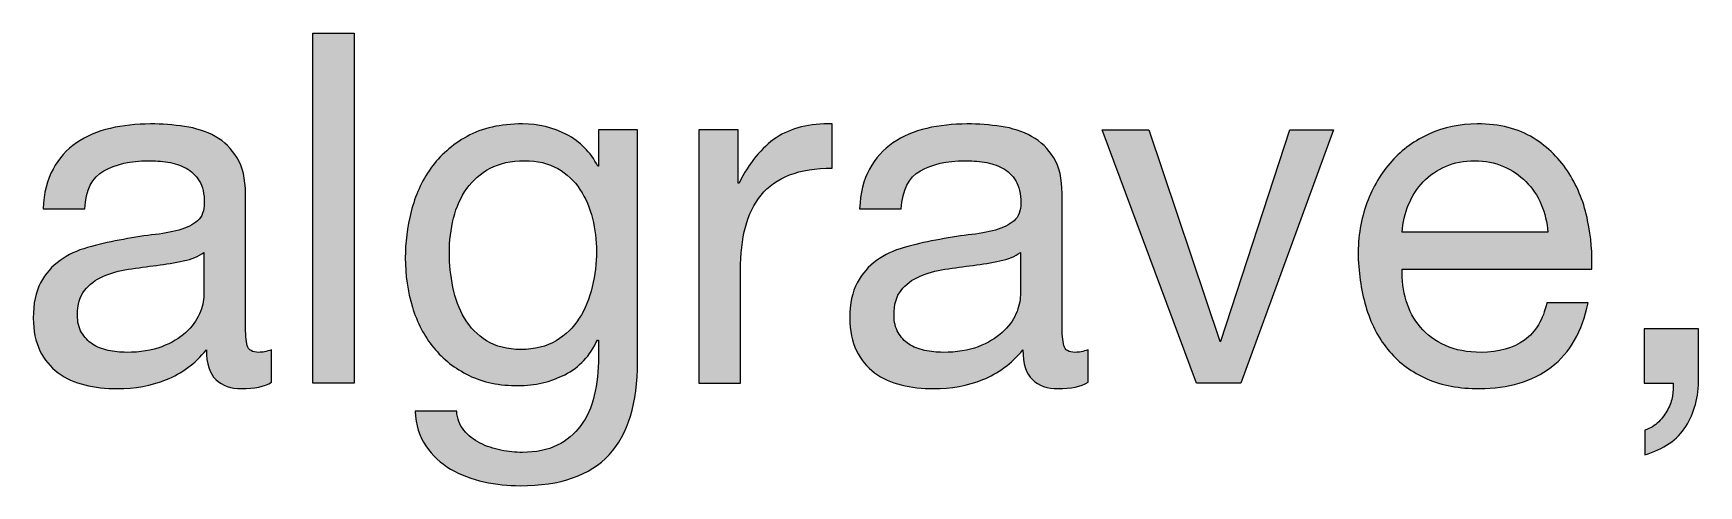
# Paper-space layout 'A1mask (portrait)' of a CAD drawing. Extents: x 0 to 565, y 0 to 805.
# Drawn here: x 446.95 to 460.95, y 63.68 to 67.48 of the extents above; entities that cross this region are included whole.
import ezdxf
from ezdxf.enums import TextEntityAlignment as Align

# ---------------------------------------------------------------- set-up
doc = ezdxf.new("R2010")
doc.units = 0
doc.layers.get('0').update_dxf_attribs({"linetype": 'CONTINUOUS'})
doc.layers.get('Defpoints').update_dxf_attribs({"linetype": 'CONTINUOUS'})
doc.layers.add('JPP_Mask', color=7, linetype='CONTINUOUS')
doc.styles.add('JPP', font='arial.ttf')

# ---------------------------------------------------------------- blocks, each defined once
blk = doc.blocks.new('A1mask (portrait)')
at = {"true_color": 0x004a91}
for points in [[(449.649, 67.483), (449.299, 67.483), (449.299, 64.541), (449.649, 64.541)], [(457.881, 66.671), (457.514, 66.671), (456.929, 64.883), (456.328, 66.671), (455.937, 66.671), (456.728, 64.541), (457.102, 64.541)]]:
    blk.add_hatch(color=154, dxfattribs=at).paths.add_polyline_path(points)
h = blk.add_hatch(color=154, dxfattribs=at)
edge = h.paths.add_edge_path()
edge.add_spline(control_points=[(448.734, 65.04), (448.734, 65.04), (448.734, 66.136), (448.734, 66.136), (448.734, 66.259), (448.711, 66.36), (448.664, 66.436)], knot_values=[30, 30, 30, 30, 31, 31, 31, 32, 32, 32, 32], degree=3, periodic=0)
edge.add_spline(control_points=[(448.664, 66.436), (448.617, 66.513), (448.556, 66.573), (448.479, 66.616)], knot_values=[29, 29, 29, 29, 30, 30, 30, 30], degree=3, periodic=0)
edge.add_spline(control_points=[(448.479, 66.616), (448.402, 66.658), (448.316, 66.686), (448.222, 66.7)], knot_values=[28, 28, 28, 28, 29, 29, 29, 29], degree=3, periodic=0)
edge.add_spline(control_points=[(448.222, 66.7), (448.127, 66.714), (448.031, 66.721), (447.935, 66.721)], knot_values=[27, 27, 27, 27, 28, 28, 28, 28], degree=3, periodic=0)
edge.add_spline(control_points=[(447.935, 66.721), (447.817, 66.721), (447.704, 66.708), (447.597, 66.684)], knot_values=[26, 26, 26, 26, 27, 27, 27, 27], degree=3, periodic=0)
edge.add_spline(control_points=[(447.597, 66.684), (447.49, 66.659), (447.395, 66.618), (447.313, 66.562)], knot_values=[25, 25, 25, 25, 26, 26, 26, 26], degree=3, periodic=0)
edge.add_spline(control_points=[(447.313, 66.562), (447.231, 66.506), (447.165, 66.432), (447.116, 66.342)], knot_values=[24, 24, 24, 24, 25, 25, 25, 25], degree=3, periodic=0)
edge.add_spline(control_points=[(447.116, 66.342), (447.066, 66.251), (447.038, 66.14), (447.033, 66.008)], knot_values=[23, 23, 23, 23, 24, 24, 24, 24], degree=3, periodic=0)
edge.add_spline(control_points=[(447.033, 66.008), (447.033, 66.008), (447.383, 66.008), (447.383, 66.008), (447.391, 66.165), (447.445, 66.271), (447.544, 66.327), (447.643, 66.383), (447.766, 66.412), (447.915, 66.412)], knot_values=[20, 20, 20, 20, 21, 21, 21, 22, 22, 22, 23, 23, 23, 23], degree=3, periodic=0)
edge.add_spline(control_points=[(447.915, 66.412), (447.969, 66.412), (448.025, 66.408), (448.082, 66.399)], knot_values=[19, 19, 19, 19, 20, 20, 20, 20], degree=3, periodic=0)
edge.add_spline(control_points=[(448.082, 66.399), (448.137, 66.391), (448.189, 66.375), (448.234, 66.35)], knot_values=[18, 18, 18, 18, 19, 19, 19, 19], degree=3, periodic=0)
edge.add_spline(control_points=[(448.234, 66.35), (448.279, 66.325), (448.316, 66.29), (448.345, 66.243)], knot_values=[17, 17, 17, 17, 18, 18, 18, 18], degree=3, periodic=0)
edge.add_spline(control_points=[(448.345, 66.243), (448.374, 66.196), (448.388, 66.134), (448.388, 66.057)], knot_values=[16, 16, 16, 16, 17, 17, 17, 17], degree=3, periodic=0)
edge.add_spline(control_points=[(448.388, 66.057), (448.388, 65.992), (448.369, 65.941), (448.331, 65.907), (448.292, 65.873), (448.24, 65.846), (448.174, 65.829)], knot_values=[14, 14, 14, 14, 15, 15, 15, 16, 16, 16, 16], degree=3, periodic=0)
edge.add_spline(control_points=[(448.174, 65.829), (448.108, 65.811), (448.032, 65.797), (447.945, 65.788)], knot_values=[13, 13, 13, 13, 14, 14, 14, 14], degree=3, periodic=0)
edge.add_spline(control_points=[(447.945, 65.788), (447.859, 65.778), (447.768, 65.763), (447.672, 65.744)], knot_values=[12, 12, 12, 12, 13, 13, 13, 13], degree=3, periodic=0)
edge.add_spline(control_points=[(447.672, 65.744), (447.581, 65.728), (447.492, 65.707), (447.406, 65.682), (447.319, 65.658), (447.242, 65.621), (447.175, 65.573)], knot_values=[10, 10, 10, 10, 11, 11, 11, 12, 12, 12, 12], degree=3, periodic=0)
edge.add_spline(control_points=[(447.175, 65.573), (447.107, 65.525), (447.054, 65.463), (447.012, 65.386)], knot_values=[9, 9, 9, 9, 10, 10, 10, 10], degree=3, periodic=0)
edge.add_spline(control_points=[(447.012, 65.386), (446.971, 65.309), (446.95, 65.21), (446.95, 65.089)], knot_values=[8, 8, 8, 8, 9, 9, 9, 9], degree=3, periodic=0)
edge.add_spline(control_points=[(446.95, 65.089), (446.95, 64.982), (446.969, 64.891), (447.006, 64.815)], knot_values=[7, 7, 7, 7, 8, 8, 8, 8], degree=3, periodic=0)
edge.add_spline(control_points=[(447.006, 64.815), (447.043, 64.739), (447.094, 64.678), (447.159, 64.63)], knot_values=[6, 6, 6, 6, 7, 7, 7, 7], degree=3, periodic=0)
edge.add_spline(control_points=[(447.159, 64.63), (447.223, 64.582), (447.298, 64.547), (447.383, 64.527), (447.468, 64.506), (447.559, 64.496), (447.655, 64.496)], knot_values=[4, 4, 4, 4, 5, 5, 5, 6, 6, 6, 6], degree=3, periodic=0)
edge.add_spline(control_points=[(447.655, 64.496), (447.803, 64.496), (447.942, 64.521), (448.069, 64.572)], knot_values=[3, 3, 3, 3, 4, 4, 4, 4], degree=3, periodic=0)
edge.add_spline(control_points=[(448.069, 64.572), (448.197, 64.623), (448.309, 64.706), (448.405, 64.821)], knot_values=[2, 2, 2, 2, 3, 3, 3, 3], degree=3, periodic=0)
edge.add_spline(control_points=[(448.405, 64.821), (448.405, 64.706), (448.431, 64.623), (448.485, 64.572)], knot_values=[1, 1, 1, 1, 2, 2, 2, 2], degree=3, periodic=0)
edge.add_spline(control_points=[(448.485, 64.572), (448.539, 64.521), (448.611, 64.496), (448.702, 64.496)], knot_values=[0, 0, 0, 0, 1, 1, 1, 1], degree=3, periodic=0)
edge.add_spline(control_points=[(448.702, 64.496), (448.809, 64.496), (448.893, 64.514), (448.953, 64.549)], knot_values=[36, 36, 36, 36, 37, 37, 37, 37], degree=3, periodic=0)
edge.add_spline(control_points=[(448.953, 64.549), (448.953, 64.549), (448.953, 64.821), (448.953, 64.821), (448.911, 64.808), (448.876, 64.801), (448.846, 64.801)], knot_values=[34, 34, 34, 34, 35, 35, 35, 36, 36, 36, 36], degree=3, periodic=0)
edge.add_spline(control_points=[(448.846, 64.801), (448.791, 64.801), (448.759, 64.82), (448.749, 64.858)], knot_values=[33, 33, 33, 33, 34, 34, 34, 34], degree=3, periodic=0)
edge.add_spline(control_points=[(448.749, 64.858), (448.739, 64.897), (448.734, 64.957), (448.734, 65.04)], knot_values=[32, 32, 32, 32, 33, 33, 33, 33], degree=3, periodic=0)
edge = h.paths.add_edge_path(flags=16)
edge.add_spline(control_points=[(448.384, 65.641), (448.384, 65.641), (448.384, 65.283), (448.384, 65.283), (448.384, 65.233), (448.372, 65.18), (448.347, 65.124), (448.323, 65.068), (448.284, 65.016), (448.232, 64.968), (448.18, 64.92), (448.112, 64.88), (448.03, 64.848)], knot_values=[10, 10, 10, 10, 11, 11, 11, 12, 12, 12, 13, 13, 13, 14, 14, 14, 14], degree=3, periodic=0)
edge.add_spline(control_points=[(448.03, 64.848), (447.948, 64.816), (447.849, 64.801), (447.733, 64.801)], knot_values=[9, 9, 9, 9, 10, 10, 10, 10], degree=3, periodic=0)
edge.add_spline(control_points=[(447.733, 64.801), (447.681, 64.801), (447.63, 64.806), (447.579, 64.817)], knot_values=[8, 8, 8, 8, 9, 9, 9, 9], degree=3, periodic=0)
edge.add_spline(control_points=[(447.579, 64.817), (447.528, 64.828), (447.484, 64.846), (447.447, 64.871)], knot_values=[7, 7, 7, 7, 8, 8, 8, 8], degree=3, periodic=0)
edge.add_spline(control_points=[(447.447, 64.871), (447.41, 64.895), (447.38, 64.928), (447.356, 64.968)], knot_values=[6, 6, 6, 6, 7, 7, 7, 7], degree=3, periodic=0)
edge.add_spline(control_points=[(447.356, 64.968), (447.333, 65.007), (447.321, 65.056), (447.321, 65.114)], knot_values=[5, 5, 5, 5, 6, 6, 6, 6], degree=3, periodic=0)
edge.add_spline(control_points=[(447.321, 65.114), (447.321, 65.202), (447.341, 65.271), (447.381, 65.322)], knot_values=[4, 4, 4, 4, 5, 5, 5, 5], degree=3, periodic=0)
edge.add_spline(control_points=[(447.381, 65.322), (447.421, 65.373), (447.472, 65.412), (447.535, 65.439)], knot_values=[3, 3, 3, 3, 4, 4, 4, 4], degree=3, periodic=0)
edge.add_spline(control_points=[(447.535, 65.439), (447.599, 65.467), (447.67, 65.487), (447.75, 65.499)], knot_values=[2, 2, 2, 2, 3, 3, 3, 3], degree=3, periodic=0)
edge.add_spline(control_points=[(447.75, 65.499), (447.829, 65.512), (447.908, 65.522), (447.986, 65.532)], knot_values=[1, 1, 1, 1, 2, 2, 2, 2], degree=3, periodic=0)
edge.add_spline(control_points=[(447.986, 65.532), (448.065, 65.542), (448.14, 65.554), (448.211, 65.569)], knot_values=[0, 0, 0, 0, 1, 1, 1, 1], degree=3, periodic=0)
edge.add_spline(control_points=[(448.211, 65.569), (448.283, 65.584), (448.34, 65.608), (448.384, 65.641)], knot_values=[14, 14, 14, 14, 15, 15, 15, 15], degree=3, periodic=0)
h = blk.add_hatch(color=154, dxfattribs=at)
edge = h.paths.add_edge_path(flags=16)
edge.add_spline(control_points=[(451.345, 64.898), (451.425, 64.946), (451.491, 65.009), (451.54, 65.087), (451.59, 65.165), (451.626, 65.254), (451.649, 65.353), (451.673, 65.452), (451.684, 65.551), (451.684, 65.65), (451.684, 65.743), (451.673, 65.835), (451.651, 65.925), (451.629, 66.016), (451.594, 66.098), (451.546, 66.171), (451.498, 66.243), (451.436, 66.302), (451.359, 66.346), (451.282, 66.39), (451.188, 66.412), (451.078, 66.412), (450.966, 66.412), (450.87, 66.39), (450.79, 66.348), (450.711, 66.305), (450.645, 66.248), (450.595, 66.177), (450.544, 66.105), (450.507, 66.023), (450.483, 65.93), (450.46, 65.836), (450.448, 65.739), (450.448, 65.637), (450.448, 65.541), (450.458, 65.445), (450.477, 65.349), (450.496, 65.253), (450.529, 65.165), (450.576, 65.087), (450.623, 65.009), (450.685, 64.946), (450.761, 64.898), (450.838, 64.85), (450.935, 64.825), (451.05, 64.825), (451.165, 64.825), (451.264, 64.85), (451.345, 64.898)], knot_values=[0, 0, 0, 0, 1, 1, 1, 2, 2, 2, 3, 3, 3, 4, 4, 4, 5, 5, 5, 6, 6, 6, 7, 7, 7, 8, 8, 8, 9, 9, 9, 10, 10, 10, 11, 11, 11, 12, 12, 12, 13, 13, 13, 14, 14, 14, 15, 15, 15, 16, 16, 16, 16], degree=3, periodic=0)
edge = h.paths.add_edge_path()
edge.add_spline(control_points=[(451.791, 63.94), (451.632, 63.767), (451.382, 63.68), (451.042, 63.68), (450.943, 63.68), (450.842, 63.691), (450.739, 63.713), (450.636, 63.735), (450.542, 63.771), (450.458, 63.82), (450.375, 63.869), (450.305, 63.934), (450.251, 64.014), (450.196, 64.094), (450.165, 64.191), (450.16, 64.306), (450.16, 64.306), (450.51, 64.306), (450.51, 64.306), (450.513, 64.243), (450.533, 64.19), (450.57, 64.146), (450.607, 64.102), (450.652, 64.066), (450.706, 64.038), (450.759, 64.011), (450.818, 63.991), (450.881, 63.979), (450.944, 63.966), (451.005, 63.96), (451.062, 63.96), (451.177, 63.96), (451.275, 63.98), (451.355, 64.02), (451.434, 64.06), (451.5, 64.115), (451.552, 64.185), (451.605, 64.255), (451.642, 64.339), (451.666, 64.438), (451.689, 64.537), (451.701, 64.646), (451.701, 64.764), (451.701, 64.764), (451.701, 64.904), (451.701, 64.904), (451.701, 64.904), (451.692, 64.904), (451.692, 64.904), (451.632, 64.772), (451.541, 64.675), (451.418, 64.613), (451.296, 64.552), (451.167, 64.521), (451.029, 64.521), (450.87, 64.521), (450.731, 64.549), (450.613, 64.607), (450.495, 64.665), (450.396, 64.742), (450.316, 64.84), (450.237, 64.937), (450.177, 65.051), (450.137, 65.182), (450.097, 65.312), (450.077, 65.45), (450.077, 65.596), (450.077, 65.722), (450.094, 65.852), (450.127, 65.985), (450.16, 66.118), (450.215, 66.239), (450.292, 66.348), (450.368, 66.456), (450.47, 66.546), (450.597, 66.616), (450.723, 66.686), (450.878, 66.721), (451.062, 66.721), (451.197, 66.721), (451.32, 66.691), (451.433, 66.632), (451.546, 66.573), (451.633, 66.485), (451.697, 66.366), (451.697, 66.366), (451.701, 66.366), (451.701, 66.366), (451.701, 66.366), (451.701, 66.671), (451.701, 66.671), (451.701, 66.671), (452.03, 66.671), (452.03, 66.671), (452.03, 66.671), (452.03, 64.722), (452.03, 64.722), (452.03, 64.374), (451.951, 64.113), (451.791, 63.94)], knot_values=[0, 0, 0, 0, 1, 1, 1, 2, 2, 2, 3, 3, 3, 4, 4, 4, 5, 5, 5, 6, 6, 6, 7, 7, 7, 8, 8, 8, 9, 9, 9, 10, 10, 10, 11, 11, 11, 12, 12, 12, 13, 13, 13, 14, 14, 14, 15, 15, 15, 16, 16, 16, 17, 17, 17, 18, 18, 18, 19, 19, 19, 20, 20, 20, 21, 21, 21, 22, 22, 22, 23, 23, 23, 24, 24, 24, 25, 25, 25, 26, 26, 26, 27, 27, 27, 28, 28, 28, 29, 29, 29, 30, 30, 30, 31, 31, 31, 32, 32, 32, 33, 33, 33, 33], degree=3, periodic=0)
h = blk.add_hatch(color=154, dxfattribs=at)
edge = h.paths.add_edge_path()
edge.add_spline(control_points=[(452.937, 65.853), (452.964, 65.959), (453.008, 66.049), (453.068, 66.123)], knot_values=[7, 7, 7, 7, 8, 8, 8, 8], degree=3, periodic=0)
edge.add_spline(control_points=[(453.068, 66.123), (453.129, 66.197), (453.209, 66.254), (453.308, 66.292)], knot_values=[6, 6, 6, 6, 7, 7, 7, 7], degree=3, periodic=0)
edge.add_spline(control_points=[(453.308, 66.292), (453.406, 66.331), (453.526, 66.35), (453.666, 66.35)], knot_values=[5, 5, 5, 5, 6, 6, 6, 6], degree=3, periodic=0)
edge.add_spline(control_points=[(453.666, 66.35), (453.666, 66.35), (453.666, 66.721), (453.666, 66.721), (453.477, 66.726), (453.32, 66.688), (453.196, 66.605)], knot_values=[3, 3, 3, 3, 4, 4, 4, 5, 5, 5, 5], degree=3, periodic=0)
edge.add_spline(control_points=[(453.196, 66.605), (453.073, 66.523), (452.968, 66.395), (452.883, 66.222)], knot_values=[2, 2, 2, 2, 3, 3, 3, 3], degree=3, periodic=0)
edge.add_spline(control_points=[(452.875, 66.222), (452.875, 66.222), (452.875, 66.334), (452.875, 66.447)], knot_values=[0.5, 0.5, 0.5, 0.5, 1, 1, 1, 1], degree=3, periodic=0)
edge.add_spline(control_points=[(452.875, 66.447), (452.875, 66.559), (452.875, 66.671), (452.875, 66.671), (452.875, 66.671), (452.854, 66.671), (452.823, 66.671)], knot_values=[12.749965, 12.749965, 12.749965, 12.749965, 13.249965, 13.249965, 13.249965, 13.5, 13.5, 13.5, 13.5], degree=3, periodic=0)
edge.add_spline(control_points=[(452.823, 66.671), (452.792, 66.671), (452.751, 66.671), (452.71, 66.671)], knot_values=[12.49997, 12.49997, 12.49997, 12.49997, 12.749965, 12.749965, 12.749965, 12.749965], degree=3, periodic=0)
edge.add_spline(control_points=[(452.71, 66.671), (452.69, 66.671), (452.669, 66.671), (452.65, 66.671)], knot_values=[12.374973, 12.374973, 12.374973, 12.374973, 12.49997, 12.49997, 12.49997, 12.49997], degree=3, periodic=0)
edge.add_spline(control_points=[(452.65, 66.671), (452.63, 66.671), (452.612, 66.671), (452.597, 66.671)], knot_values=[12.249975, 12.249975, 12.249975, 12.249975, 12.374973, 12.374973, 12.374973, 12.374973], degree=3, periodic=0)
edge.add_spline(control_points=[(452.597, 66.671), (452.589, 66.671), (452.582, 66.671), (452.576, 66.671)], knot_values=[12.187476, 12.187476, 12.187476, 12.187476, 12.249975, 12.249975, 12.249975, 12.249975], degree=3, periodic=0)
edge.add_spline(control_points=[(452.545, 66.671), (452.545, 66.671), (452.545, 66.671), (452.545, 66.671), (452.545, 66.671), (452.545, 66.671), (452.545, 66.671)], knot_values=[11.99998, 11.99998, 11.99998, 11.99998, 12.001425, 12.001425, 12.001425, 12.001445, 12.001445, 12.001445, 12.001445], degree=3, periodic=0)
edge.add_spline(control_points=[(452.545, 66.671), (452.545, 66.671), (452.545, 66.139), (452.545, 65.606)], knot_values=[11.49999, 11.49999, 11.49999, 11.49999, 11.99998, 11.99998, 11.99998, 11.99998], degree=3, periodic=0)
edge.add_spline(control_points=[(452.545, 65.606), (452.545, 65.074), (452.545, 64.541), (452.545, 64.541), (452.545, 64.541), (452.545, 64.541), (452.545, 64.541)], knot_values=[10.999023, 10.999023, 10.999023, 10.999023, 11.499013, 11.499013, 11.499013, 11.49999, 11.49999, 11.49999, 11.49999], degree=3, periodic=0)
edge.add_spline(control_points=[(452.56, 64.541), (452.565, 64.541), (452.571, 64.541), (452.578, 64.541)], knot_values=[10.812504, 10.812504, 10.812504, 10.812504, 10.875002, 10.875002, 10.875002, 10.875002], degree=3, periodic=0)
edge.add_spline(control_points=[(452.578, 64.541), (452.584, 64.541), (452.592, 64.541), (452.6, 64.541)], knot_values=[10.750005, 10.750005, 10.750005, 10.750005, 10.812504, 10.812504, 10.812504, 10.812504], degree=3, periodic=0)
edge.add_spline(control_points=[(452.6, 64.541), (452.617, 64.541), (452.636, 64.541), (452.656, 64.541)], knot_values=[10.625008, 10.625008, 10.625008, 10.625008, 10.750005, 10.750005, 10.750005, 10.750005], degree=3, periodic=0)
edge.add_spline(control_points=[(452.656, 64.541), (452.677, 64.541), (452.699, 64.541), (452.721, 64.541)], knot_values=[10.50001, 10.50001, 10.50001, 10.50001, 10.625008, 10.625008, 10.625008, 10.625008], degree=3, periodic=0)
edge.add_spline(control_points=[(452.721, 64.541), (452.764, 64.541), (452.808, 64.541), (452.841, 64.541)], knot_values=[10.250015, 10.250015, 10.250015, 10.250015, 10.50001, 10.50001, 10.50001, 10.50001], degree=3, periodic=0)
edge.add_spline(control_points=[(452.841, 64.541), (452.874, 64.541), (452.896, 64.541), (452.896, 64.541), (452.896, 64.541), (452.896, 64.541), (452.896, 64.541)], knot_values=[9.999532, 9.999532, 9.999532, 9.999532, 10.249547, 10.249547, 10.249547, 10.250015, 10.250015, 10.250015, 10.250015], degree=3, periodic=0)
edge.add_spline(control_points=[(452.896, 64.552), (452.896, 64.555), (452.896, 64.56), (452.896, 64.565)], knot_values=[9.906272, 9.906272, 9.906272, 9.906272, 9.937521, 9.937521, 9.937521, 9.937521], degree=3, periodic=0)
edge.add_spline(control_points=[(452.896, 64.565), (452.896, 64.57), (452.896, 64.575), (452.896, 64.582)], knot_values=[9.875022, 9.875022, 9.875022, 9.875022, 9.906272, 9.906272, 9.906272, 9.906272], degree=3, periodic=0)
edge.add_spline(control_points=[(452.896, 64.582), (452.896, 64.595), (452.896, 64.611), (452.896, 64.629)], knot_values=[9.812524, 9.812524, 9.812524, 9.812524, 9.875022, 9.875022, 9.875022, 9.875022], degree=3, periodic=0)
edge.add_spline(control_points=[(452.896, 64.629), (452.896, 64.647), (452.896, 64.667), (452.896, 64.689)], knot_values=[9.750025, 9.750025, 9.750025, 9.750025, 9.812524, 9.812524, 9.812524, 9.812524], degree=3, periodic=0)
edge.add_spline(control_points=[(452.896, 64.689), (452.896, 64.734), (452.896, 64.785), (452.896, 64.841)], knot_values=[9.625027, 9.625027, 9.625027, 9.625027, 9.750025, 9.750025, 9.750025, 9.750025], degree=3, periodic=0)
edge.add_spline(control_points=[(452.896, 64.841), (452.896, 64.896), (452.896, 64.956), (452.896, 65.015)], knot_values=[9.50003, 9.50003, 9.50003, 9.50003, 9.625027, 9.625027, 9.625027, 9.625027], degree=3, periodic=0)
edge.add_spline(control_points=[(452.896, 65.015), (452.896, 65.133), (452.896, 65.252), (452.896, 65.341)], knot_values=[9.250035, 9.250035, 9.250035, 9.250035, 9.50003, 9.50003, 9.50003, 9.50003], degree=3, periodic=0)
edge.add_spline(control_points=[(452.896, 65.341), (452.896, 65.43), (452.896, 65.489), (452.896, 65.489), (452.896, 65.626), (452.909, 65.748), (452.937, 65.853)], knot_values=[8, 8, 8, 8, 8.250035, 8.250035, 8.250035, 9.250035, 9.250035, 9.250035, 9.250035], degree=3, periodic=0)
h = blk.add_hatch(color=154, dxfattribs=at)
edge = h.paths.add_edge_path(flags=16)
edge.add_spline(control_points=[(455.076, 65.569), (455.004, 65.554), (454.929, 65.542), (454.851, 65.532), (454.773, 65.522), (454.694, 65.512), (454.614, 65.499), (454.534, 65.487), (454.463, 65.467), (454.4, 65.439), (454.337, 65.412), (454.285, 65.373), (454.245, 65.322), (454.205, 65.271), (454.186, 65.202), (454.186, 65.114), (454.186, 65.056), (454.197, 65.007), (454.221, 64.968), (454.244, 64.928), (454.274, 64.895), (454.311, 64.871), (454.348, 64.846), (454.392, 64.828), (454.443, 64.817), (454.494, 64.806), (454.545, 64.801), (454.597, 64.801), (454.713, 64.801), (454.812, 64.816), (454.894, 64.848), (454.977, 64.88), (455.044, 64.92), (455.096, 64.968), (455.148, 65.016), (455.187, 65.068), (455.211, 65.124), (455.236, 65.18), (455.248, 65.233), (455.248, 65.283), (455.248, 65.283), (455.248, 65.641), (455.248, 65.641), (455.204, 65.608), (455.147, 65.584), (455.076, 65.569)], knot_values=[0, 0, 0, 0, 1, 1, 1, 2, 2, 2, 3, 3, 3, 4, 4, 4, 5, 5, 5, 6, 6, 6, 7, 7, 7, 8, 8, 8, 9, 9, 9, 10, 10, 10, 11, 11, 11, 12, 12, 12, 13, 13, 13, 14, 14, 14, 15, 15, 15, 15], degree=3, periodic=0)
edge = h.paths.add_edge_path()
edge.add_spline(control_points=[(455.566, 64.496), (455.475, 64.496), (455.403, 64.521), (455.35, 64.572), (455.296, 64.623), (455.269, 64.706), (455.269, 64.821), (455.173, 64.706), (455.061, 64.623), (454.933, 64.572), (454.806, 64.521), (454.667, 64.496), (454.519, 64.496), (454.423, 64.496), (454.332, 64.506), (454.247, 64.527), (454.162, 64.547), (454.087, 64.582), (454.023, 64.63), (453.958, 64.678), (453.907, 64.739), (453.87, 64.815), (453.833, 64.891), (453.814, 64.982), (453.814, 65.089), (453.814, 65.21), (453.835, 65.309), (453.876, 65.386), (453.918, 65.463), (453.972, 65.525), (454.039, 65.573), (454.107, 65.621), (454.183, 65.658), (454.27, 65.682), (454.356, 65.707), (454.445, 65.728), (454.536, 65.744), (454.632, 65.763), (454.723, 65.778), (454.809, 65.788), (454.896, 65.797), (454.972, 65.811), (455.038, 65.829), (455.104, 65.846), (455.156, 65.873), (455.195, 65.907), (455.233, 65.941), (455.253, 65.992), (455.253, 66.057), (455.253, 66.134), (455.238, 66.196), (455.209, 66.243), (455.181, 66.29), (455.143, 66.325), (455.098, 66.35), (455.053, 66.375), (455.002, 66.391), (454.946, 66.399), (454.889, 66.408), (454.834, 66.412), (454.779, 66.412), (454.631, 66.412), (454.507, 66.383), (454.408, 66.327), (454.309, 66.271), (454.256, 66.165), (454.247, 66.008), (454.247, 66.008), (453.897, 66.008), (453.897, 66.008), (453.903, 66.14), (453.93, 66.251), (453.98, 66.342), (454.029, 66.432), (454.095, 66.506), (454.177, 66.562), (454.259, 66.618), (454.355, 66.659), (454.462, 66.684), (454.569, 66.708), (454.681, 66.721), (454.8, 66.721), (454.896, 66.721), (454.991, 66.714), (455.086, 66.7), (455.181, 66.686), (455.266, 66.658), (455.343, 66.616), (455.42, 66.573), (455.482, 66.513), (455.529, 66.436), (455.575, 66.36), (455.599, 66.259), (455.599, 66.136), (455.599, 66.136), (455.599, 65.04), (455.599, 65.04), (455.599, 64.957), (455.603, 64.897), (455.613, 64.858), (455.623, 64.82), (455.655, 64.801), (455.71, 64.801), (455.74, 64.801), (455.776, 64.808), (455.817, 64.821), (455.817, 64.821), (455.817, 64.549), (455.817, 64.549), (455.757, 64.514), (455.673, 64.496), (455.566, 64.496)], knot_values=[0, 0, 0, 0, 1, 1, 1, 2, 2, 2, 3, 3, 3, 4, 4, 4, 5, 5, 5, 6, 6, 6, 7, 7, 7, 8, 8, 8, 9, 9, 9, 10, 10, 10, 11, 11, 11, 12, 12, 12, 13, 13, 13, 14, 14, 14, 15, 15, 15, 16, 16, 16, 17, 17, 17, 18, 18, 18, 19, 19, 19, 20, 20, 20, 21, 21, 21, 22, 22, 22, 23, 23, 23, 24, 24, 24, 25, 25, 25, 26, 26, 26, 27, 27, 27, 28, 28, 28, 29, 29, 29, 30, 30, 30, 31, 31, 31, 32, 32, 32, 33, 33, 33, 34, 34, 34, 35, 35, 35, 36, 36, 36, 37, 37, 37, 37], degree=3, periodic=0)
h = blk.add_hatch(color=154, dxfattribs=at)
edge = h.paths.add_edge_path()
edge.add_spline(control_points=[(459.711, 64.677), (459.87, 64.798), (459.973, 64.978), (460.02, 65.217)], knot_values=[21, 21, 21, 21, 22, 22, 22, 22], degree=3, periodic=0)
edge.add_spline(control_points=[(460.02, 65.217), (460.02, 65.217), (459.673, 65.217), (459.673, 65.217), (459.643, 65.077), (459.581, 64.972), (459.486, 64.904)], knot_values=[19, 19, 19, 19, 20, 20, 20, 21, 21, 21, 21], degree=3, periodic=0)
edge.add_spline(control_points=[(459.486, 64.904), (459.391, 64.835), (459.269, 64.801), (459.121, 64.801)], knot_values=[18, 18, 18, 18, 19, 19, 19, 19], degree=3, periodic=0)
edge.add_spline(control_points=[(459.121, 64.801), (459.006, 64.801), (458.905, 64.82), (458.821, 64.858)], knot_values=[17, 17, 17, 17, 18, 18, 18, 18], degree=3, periodic=0)
edge.add_spline(control_points=[(458.821, 64.858), (458.736, 64.897), (458.665, 64.948), (458.611, 65.013), (458.556, 65.077), (458.516, 65.152), (458.491, 65.235)], knot_values=[15, 15, 15, 15, 16, 16, 16, 17, 17, 17, 17], degree=3, periodic=0)
edge.add_spline(control_points=[(458.491, 65.235), (458.466, 65.319), (458.455, 65.408), (458.458, 65.501)], knot_values=[14, 14, 14, 14, 15, 15, 15, 15], degree=3, periodic=0)
edge.add_spline(control_points=[(458.458, 65.501), (458.458, 65.501), (460.052, 65.501), (460.052, 65.501), (460.058, 65.63), (460.046, 65.766), (460.017, 65.909)], knot_values=[12, 12, 12, 12, 13, 13, 13, 14, 14, 14, 14], degree=3, periodic=0)
edge.add_spline(control_points=[(460.017, 65.909), (459.989, 66.052), (459.936, 66.184), (459.861, 66.305)], knot_values=[11, 11, 11, 11, 12, 12, 12, 12], degree=3, periodic=0)
edge.add_spline(control_points=[(459.861, 66.305), (459.785, 66.425), (459.685, 66.525), (459.56, 66.603)], knot_values=[10, 10, 10, 10, 11, 11, 11, 11], degree=3, periodic=0)
edge.add_spline(control_points=[(459.56, 66.603), (459.435, 66.681), (459.278, 66.721), (459.088, 66.721)], knot_values=[9, 9, 9, 9, 10, 10, 10, 10], degree=3, periodic=0)
edge.add_spline(control_points=[(459.088, 66.721), (458.943, 66.721), (458.809, 66.693), (458.687, 66.638)], knot_values=[8, 8, 8, 8, 9, 9, 9, 9], degree=3, periodic=0)
edge.add_spline(control_points=[(458.687, 66.638), (458.565, 66.583), (458.459, 66.507), (458.37, 66.408)], knot_values=[7, 7, 7, 7, 8, 8, 8, 8], degree=3, periodic=0)
edge.add_spline(control_points=[(458.37, 66.408), (458.28, 66.309), (458.211, 66.192), (458.161, 66.057), (458.112, 65.923), (458.087, 65.774), (458.087, 65.612)], knot_values=[5, 5, 5, 5, 6, 6, 6, 7, 7, 7, 7], degree=3, periodic=0)
edge.add_spline(control_points=[(458.087, 65.612), (458.093, 65.45), (458.117, 65.301), (458.159, 65.163)], knot_values=[4, 4, 4, 4, 5, 5, 5, 5], degree=3, periodic=0)
edge.add_spline(control_points=[(458.159, 65.163), (458.202, 65.026), (458.265, 64.908), (458.351, 64.809)], knot_values=[3, 3, 3, 3, 4, 4, 4, 4], degree=3, periodic=0)
edge.add_spline(control_points=[(458.351, 64.809), (458.436, 64.71), (458.541, 64.633), (458.666, 64.578), (458.791, 64.523), (458.939, 64.496), (459.109, 64.496)], knot_values=[1, 1, 1, 1, 2, 2, 2, 3, 3, 3, 3], degree=3, periodic=0)
edge.add_spline(control_points=[(459.109, 64.496), (459.35, 64.496), (459.551, 64.556), (459.711, 64.677)], knot_values=[0, 0, 0, 0, 1, 1, 1, 1], degree=3, periodic=0)
edge = h.paths.add_edge_path(flags=16)
edge.add_spline(control_points=[(459.682, 65.81), (459.682, 65.81), (458.458, 65.81), (458.458, 65.81), (458.463, 65.893), (458.481, 65.97), (458.512, 66.043)], knot_values=[6, 6, 6, 6, 7, 7, 7, 8, 8, 8, 8], degree=3, periodic=0)
edge.add_spline(control_points=[(458.512, 66.043), (458.542, 66.116), (458.583, 66.179), (458.635, 66.235)], knot_values=[5, 5, 5, 5, 6, 6, 6, 6], degree=3, periodic=0)
edge.add_spline(control_points=[(458.635, 66.235), (458.687, 66.29), (458.75, 66.333), (458.823, 66.364)], knot_values=[4, 4, 4, 4, 5, 5, 5, 5], degree=3, periodic=0)
edge.add_spline(control_points=[(458.823, 66.364), (458.896, 66.396), (458.977, 66.412), (459.068, 66.412)], knot_values=[3, 3, 3, 3, 4, 4, 4, 4], degree=3, periodic=0)
edge.add_spline(control_points=[(459.068, 66.412), (459.156, 66.412), (459.236, 66.396), (459.309, 66.364)], knot_values=[2, 2, 2, 2, 3, 3, 3, 3], degree=3, periodic=0)
edge.add_spline(control_points=[(459.309, 66.364), (459.382, 66.333), (459.445, 66.29), (459.498, 66.236)], knot_values=[1, 1, 1, 1, 2, 2, 2, 2], degree=3, periodic=0)
edge.add_spline(control_points=[(459.498, 66.236), (459.552, 66.183), (459.595, 66.119), (459.626, 66.045)], knot_values=[0, 0, 0, 0, 1, 1, 1, 1], degree=3, periodic=0)
edge.add_spline(control_points=[(459.626, 66.045), (459.658, 65.971), (459.676, 65.893), (459.682, 65.81)], knot_values=[8, 8, 8, 8, 9, 9, 9, 9], degree=3, periodic=0)
h = blk.add_hatch(color=154, dxfattribs=at)
edge = h.paths.add_edge_path()
edge.add_spline(control_points=[(460.95, 64.582), (460.95, 64.582), (460.95, 64.998), (460.95, 64.998), (460.95, 64.998), (460.886, 64.998), (460.806, 64.998)], knot_values=[10.624977, 10.624977, 10.624977, 10.624977, 11.624977, 11.624977, 11.624977, 12, 12, 12, 12], degree=3, periodic=0)
edge.add_spline(control_points=[(460.806, 64.998), (460.725, 64.998), (460.629, 64.998), (460.564, 64.998)], knot_values=[10.249985, 10.249985, 10.249985, 10.249985, 10.624977, 10.624977, 10.624977, 10.624977], degree=3, periodic=0)
edge.add_spline(control_points=[(460.564, 64.998), (460.548, 64.998), (460.534, 64.998), (460.523, 64.998)], knot_values=[10.156237, 10.156237, 10.156237, 10.156237, 10.249985, 10.249985, 10.249985, 10.249985], degree=3, periodic=0)
edge.add_spline(control_points=[(460.493, 64.998), (460.493, 64.998), (460.493, 64.998), (460.493, 64.998), (460.493, 64.998), (460.493, 64.998), (460.493, 64.998)], knot_values=[9.999502, 9.999502, 9.999502, 9.999502, 10, 10, 10, 10.000967, 10.000967, 10.000967, 10.000967], degree=3, periodic=0)
edge.add_spline(control_points=[(460.493, 64.99), (460.493, 64.987), (460.493, 64.983), (460.493, 64.979)], knot_values=[9.874992, 9.874992, 9.874992, 9.874992, 9.921867, 9.921867, 9.921867, 9.921867], degree=3, periodic=0)
edge.add_spline(control_points=[(460.493, 64.979), (460.493, 64.96), (460.493, 64.929), (460.493, 64.892)], knot_values=[9.687496, 9.687496, 9.687496, 9.687496, 9.874992, 9.874992, 9.874992, 9.874992], degree=3, periodic=0)
edge.add_spline(control_points=[(460.493, 64.892), (460.493, 64.856), (460.493, 64.813), (460.493, 64.77)], knot_values=[9.5, 9.5, 9.5, 9.5, 9.687496, 9.687496, 9.687496, 9.687496], degree=3, periodic=0)
edge.add_spline(control_points=[(460.493, 64.77), (460.493, 64.727), (460.493, 64.684), (460.493, 64.647)], knot_values=[9.312504, 9.312504, 9.312504, 9.312504, 9.5, 9.5, 9.5, 9.5], degree=3, periodic=0)
edge.add_spline(control_points=[(460.493, 64.647), (460.493, 64.61), (460.493, 64.58), (460.493, 64.561)], knot_values=[9.125007, 9.125007, 9.125007, 9.125007, 9.312504, 9.312504, 9.312504, 9.312504], degree=3, periodic=0)
edge.add_spline(control_points=[(460.493, 64.541), (460.493, 64.541), (460.493, 64.541), (460.493, 64.541), (460.493, 64.541), (460.493, 64.541), (460.493, 64.541)], knot_values=[8.999033, 8.999033, 8.999033, 8.999033, 9.000264, 9.000264, 9.000264, 9.001231, 9.001231, 9.001231, 9.001231], degree=3, periodic=0)
edge.add_spline(control_points=[(460.495, 64.541), (460.498, 64.541), (460.503, 64.541), (460.509, 64.541)], knot_values=[8.843763, 8.843763, 8.843763, 8.843763, 8.937511, 8.937511, 8.937511, 8.937511], degree=3, periodic=0)
edge.add_spline(control_points=[(460.509, 64.541), (460.515, 64.541), (460.522, 64.541), (460.531, 64.541)], knot_values=[8.750015, 8.750015, 8.750015, 8.750015, 8.843763, 8.843763, 8.843763, 8.843763], degree=3, periodic=0)
edge.add_spline(control_points=[(460.531, 64.541), (460.565, 64.541), (460.616, 64.541), (460.659, 64.541)], knot_values=[8.375023, 8.375023, 8.375023, 8.375023, 8.750015, 8.750015, 8.750015, 8.750015], degree=3, periodic=0)
edge.add_spline(control_points=[(460.659, 64.541), (460.702, 64.541), (460.736, 64.541), (460.736, 64.541), (460.739, 64.508), (460.736, 64.473), (460.73, 64.434)], knot_values=[7, 7, 7, 7, 7.375023, 7.375023, 7.375023, 8.375023, 8.375023, 8.375023, 8.375023], degree=3, periodic=0)
edge.add_spline(control_points=[(460.73, 64.434), (460.723, 64.396), (460.71, 64.358), (460.69, 64.321)], knot_values=[6, 6, 6, 6, 7, 7, 7, 7], degree=3, periodic=0)
edge.add_spline(control_points=[(460.69, 64.321), (460.672, 64.284), (460.646, 64.249), (460.614, 64.218)], knot_values=[5, 5, 5, 5, 6, 6, 6, 6], degree=3, periodic=0)
edge.add_spline(control_points=[(460.614, 64.218), (460.583, 64.186), (460.544, 64.162), (460.497, 64.146)], knot_values=[4, 4, 4, 4, 5, 5, 5, 5], degree=3, periodic=0)
edge.add_spline(control_points=[(460.497, 64.146), (460.497, 64.146), (460.497, 63.94), (460.497, 63.94), (460.656, 63.986), (460.771, 64.066), (460.843, 64.179), (460.914, 64.291), (460.95, 64.426), (460.95, 64.582)], knot_values=[1, 1, 1, 1, 2, 2, 2, 3, 3, 3, 4, 4, 4, 4], degree=3, periodic=0)
at = {"layer": 'Defpoints', "color": 154, "true_color": 0x004a91}
for points in [[(449.649, 67.483), (449.649, 64.541), (449.299, 64.541), (449.299, 67.483), (449.649, 67.483)], [(456.728, 64.541), (455.937, 66.671), (456.328, 66.671), (456.925, 64.895), (456.933, 64.895), (457.514, 66.671), (457.881, 66.671), (457.102, 64.541), (456.728, 64.541)]]:
    blk.add_lwpolyline(points, dxfattribs=at)
for points, knots in [([(448.702, 64.496), (448.611, 64.496), (448.539, 64.521), (448.485, 64.572), (448.431, 64.623), (448.405, 64.706), (448.405, 64.821), (448.309, 64.706), (448.197, 64.623), (448.069, 64.572), (447.942, 64.521), (447.803, 64.496), (447.655, 64.496), (447.559, 64.496), (447.468, 64.506), (447.383, 64.527), (447.298, 64.547), (447.223, 64.582), (447.159, 64.63), (447.094, 64.678), (447.043, 64.739), (447.006, 64.815), (446.969, 64.891), (446.95, 64.982), (446.95, 65.089), (446.95, 65.21), (446.971, 65.309), (447.012, 65.386), (447.054, 65.463), (447.107, 65.525), (447.175, 65.573), (447.242, 65.621), (447.319, 65.658), (447.406, 65.682), (447.492, 65.707), (447.581, 65.728), (447.672, 65.744), (447.768, 65.763), (447.859, 65.778), (447.945, 65.788), (448.032, 65.797), (448.108, 65.811), (448.174, 65.829), (448.24, 65.846), (448.292, 65.873), (448.331, 65.907), (448.369, 65.941), (448.388, 65.992), (448.388, 66.057), (448.388, 66.134), (448.374, 66.196), (448.345, 66.243), (448.316, 66.29), (448.279, 66.325), (448.234, 66.35), (448.189, 66.375), (448.137, 66.391), (448.082, 66.399), (448.025, 66.408), (447.969, 66.412), (447.915, 66.412), (447.766, 66.412), (447.643, 66.383), (447.544, 66.327), (447.445, 66.271), (447.391, 66.165), (447.383, 66.008), (447.383, 66.008), (447.033, 66.008), (447.033, 66.008), (447.038, 66.14), (447.066, 66.251), (447.116, 66.342), (447.165, 66.432), (447.231, 66.506), (447.313, 66.562), (447.395, 66.618), (447.49, 66.659), (447.597, 66.684), (447.704, 66.708), (447.817, 66.721), (447.935, 66.721), (448.031, 66.721), (448.127, 66.714), (448.222, 66.7), (448.316, 66.686), (448.402, 66.658), (448.479, 66.616), (448.556, 66.573), (448.617, 66.513), (448.664, 66.436), (448.711, 66.36), (448.734, 66.259), (448.734, 66.136), (448.734, 66.136), (448.734, 65.04), (448.734, 65.04), (448.734, 64.957), (448.739, 64.897), (448.749, 64.858), (448.759, 64.82), (448.791, 64.801), (448.846, 64.801), (448.876, 64.801), (448.911, 64.808), (448.953, 64.821), (448.953, 64.821), (448.953, 64.549), (448.953, 64.549), (448.893, 64.514), (448.809, 64.496), (448.702, 64.496)], [0, 0, 0, 0, 1, 1, 1, 2, 2, 2, 3, 3, 3, 4, 4, 4, 5, 5, 5, 6, 6, 6, 7, 7, 7, 8, 8, 8, 9, 9, 9, 10, 10, 10, 11, 11, 11, 12, 12, 12, 13, 13, 13, 14, 14, 14, 15, 15, 15, 16, 16, 16, 17, 17, 17, 18, 18, 18, 19, 19, 19, 20, 20, 20, 21, 21, 21, 22, 22, 22, 23, 23, 23, 24, 24, 24, 25, 25, 25, 26, 26, 26, 27, 27, 27, 28, 28, 28, 29, 29, 29, 30, 30, 30, 31, 31, 31, 32, 32, 32, 33, 33, 33, 34, 34, 34, 35, 35, 35, 36, 36, 36, 37, 37, 37, 37]), ([(451.791, 63.94), (451.632, 63.767), (451.382, 63.68), (451.042, 63.68), (450.943, 63.68), (450.842, 63.691), (450.739, 63.713), (450.636, 63.735), (450.542, 63.771), (450.458, 63.82), (450.375, 63.869), (450.305, 63.934), (450.251, 64.014), (450.196, 64.094), (450.165, 64.191), (450.16, 64.306), (450.16, 64.306), (450.51, 64.306), (450.51, 64.306), (450.513, 64.243), (450.533, 64.19), (450.57, 64.146), (450.607, 64.102), (450.652, 64.066), (450.706, 64.038), (450.759, 64.011), (450.818, 63.991), (450.881, 63.979), (450.944, 63.966), (451.005, 63.96), (451.062, 63.96), (451.177, 63.96), (451.275, 63.98), (451.355, 64.02), (451.434, 64.06), (451.5, 64.115), (451.552, 64.185), (451.605, 64.255), (451.642, 64.339), (451.666, 64.438), (451.689, 64.537), (451.701, 64.646), (451.701, 64.764), (451.701, 64.764), (451.701, 64.904), (451.701, 64.904), (451.701, 64.904), (451.692, 64.904), (451.692, 64.904), (451.632, 64.772), (451.541, 64.675), (451.418, 64.613), (451.296, 64.552), (451.167, 64.521), (451.029, 64.521), (450.87, 64.521), (450.731, 64.549), (450.613, 64.607), (450.495, 64.665), (450.396, 64.742), (450.316, 64.84), (450.237, 64.937), (450.177, 65.051), (450.137, 65.182), (450.097, 65.312), (450.077, 65.45), (450.077, 65.596), (450.077, 65.722), (450.094, 65.852), (450.127, 65.985), (450.16, 66.118), (450.215, 66.239), (450.292, 66.348), (450.368, 66.456), (450.47, 66.546), (450.597, 66.616), (450.723, 66.686), (450.878, 66.721), (451.062, 66.721), (451.197, 66.721), (451.32, 66.691), (451.433, 66.632), (451.546, 66.573), (451.633, 66.485), (451.697, 66.366), (451.697, 66.366), (451.701, 66.366), (451.701, 66.366), (451.701, 66.366), (451.701, 66.671), (451.701, 66.671), (451.701, 66.671), (452.03, 66.671), (452.03, 66.671), (452.03, 66.671), (452.03, 64.722), (452.03, 64.722), (452.03, 64.374), (451.951, 64.113), (451.791, 63.94)], [0, 0, 0, 0, 1, 1, 1, 2, 2, 2, 3, 3, 3, 4, 4, 4, 5, 5, 5, 6, 6, 6, 7, 7, 7, 8, 8, 8, 9, 9, 9, 10, 10, 10, 11, 11, 11, 12, 12, 12, 13, 13, 13, 14, 14, 14, 15, 15, 15, 16, 16, 16, 17, 17, 17, 18, 18, 18, 19, 19, 19, 20, 20, 20, 21, 21, 21, 22, 22, 22, 23, 23, 23, 24, 24, 24, 25, 25, 25, 26, 26, 26, 27, 27, 27, 28, 28, 28, 29, 29, 29, 30, 30, 30, 31, 31, 31, 32, 32, 32, 33, 33, 33, 33]), ([(452.875, 66.671), (452.875, 66.671), (452.875, 66.222), (452.875, 66.222), (452.875, 66.222), (452.883, 66.222), (452.883, 66.222), (452.968, 66.395), (453.073, 66.523), (453.196, 66.605), (453.32, 66.688), (453.477, 66.726), (453.666, 66.721), (453.666, 66.721), (453.666, 66.35), (453.666, 66.35), (453.526, 66.35), (453.406, 66.331), (453.308, 66.292), (453.209, 66.254), (453.129, 66.197), (453.068, 66.123), (453.008, 66.049), (452.964, 65.959), (452.937, 65.853), (452.909, 65.748), (452.896, 65.626), (452.896, 65.489), (452.896, 65.489), (452.896, 64.541), (452.896, 64.541), (452.896, 64.541), (452.545, 64.541), (452.545, 64.541), (452.545, 64.541), (452.545, 66.671), (452.545, 66.671), (452.545, 66.671), (452.875, 66.671), (452.875, 66.671)], [0, 0, 0, 0, 1, 1, 1, 2, 2, 2, 3, 3, 3, 4, 4, 4, 5, 5, 5, 6, 6, 6, 7, 7, 7, 8, 8, 8, 9, 9, 9, 10, 10, 10, 11, 11, 11, 12, 12, 12, 13, 13, 13, 13]), ([(455.566, 64.496), (455.475, 64.496), (455.403, 64.521), (455.35, 64.572), (455.296, 64.623), (455.269, 64.706), (455.269, 64.821), (455.173, 64.706), (455.061, 64.623), (454.933, 64.572), (454.806, 64.521), (454.667, 64.496), (454.519, 64.496), (454.423, 64.496), (454.332, 64.506), (454.247, 64.527), (454.162, 64.547), (454.087, 64.582), (454.023, 64.63), (453.958, 64.678), (453.907, 64.739), (453.87, 64.815), (453.833, 64.891), (453.814, 64.982), (453.814, 65.089), (453.814, 65.21), (453.835, 65.309), (453.876, 65.386), (453.918, 65.463), (453.972, 65.525), (454.039, 65.573), (454.107, 65.621), (454.183, 65.658), (454.27, 65.682), (454.356, 65.707), (454.445, 65.728), (454.536, 65.744), (454.632, 65.763), (454.723, 65.778), (454.809, 65.788), (454.896, 65.797), (454.972, 65.811), (455.038, 65.829), (455.104, 65.846), (455.156, 65.873), (455.195, 65.907), (455.233, 65.941), (455.253, 65.992), (455.253, 66.057), (455.253, 66.134), (455.238, 66.196), (455.209, 66.243), (455.181, 66.29), (455.143, 66.325), (455.098, 66.35), (455.053, 66.375), (455.002, 66.391), (454.946, 66.399), (454.889, 66.408), (454.834, 66.412), (454.779, 66.412), (454.631, 66.412), (454.507, 66.383), (454.408, 66.327), (454.309, 66.271), (454.256, 66.165), (454.247, 66.008), (454.247, 66.008), (453.897, 66.008), (453.897, 66.008), (453.903, 66.14), (453.93, 66.251), (453.98, 66.342), (454.029, 66.432), (454.095, 66.506), (454.177, 66.562), (454.259, 66.618), (454.355, 66.659), (454.462, 66.684), (454.569, 66.708), (454.681, 66.721), (454.8, 66.721), (454.896, 66.721), (454.991, 66.714), (455.086, 66.7), (455.181, 66.686), (455.266, 66.658), (455.343, 66.616), (455.42, 66.573), (455.482, 66.513), (455.529, 66.436), (455.575, 66.36), (455.599, 66.259), (455.599, 66.136), (455.599, 66.136), (455.599, 65.04), (455.599, 65.04), (455.599, 64.957), (455.603, 64.897), (455.613, 64.858), (455.623, 64.82), (455.655, 64.801), (455.71, 64.801), (455.74, 64.801), (455.776, 64.808), (455.817, 64.821), (455.817, 64.821), (455.817, 64.549), (455.817, 64.549), (455.757, 64.514), (455.673, 64.496), (455.566, 64.496)], [0, 0, 0, 0, 1, 1, 1, 2, 2, 2, 3, 3, 3, 4, 4, 4, 5, 5, 5, 6, 6, 6, 7, 7, 7, 8, 8, 8, 9, 9, 9, 10, 10, 10, 11, 11, 11, 12, 12, 12, 13, 13, 13, 14, 14, 14, 15, 15, 15, 16, 16, 16, 17, 17, 17, 18, 18, 18, 19, 19, 19, 20, 20, 20, 21, 21, 21, 22, 22, 22, 23, 23, 23, 24, 24, 24, 25, 25, 25, 26, 26, 26, 27, 27, 27, 28, 28, 28, 29, 29, 29, 30, 30, 30, 31, 31, 31, 32, 32, 32, 33, 33, 33, 34, 34, 34, 35, 35, 35, 36, 36, 36, 37, 37, 37, 37]), ([(459.711, 64.677), (459.551, 64.556), (459.35, 64.496), (459.109, 64.496), (458.939, 64.496), (458.791, 64.523), (458.666, 64.578), (458.541, 64.633), (458.436, 64.71), (458.351, 64.809), (458.265, 64.908), (458.202, 65.026), (458.159, 65.163), (458.117, 65.301), (458.093, 65.45), (458.087, 65.612), (458.087, 65.774), (458.112, 65.923), (458.161, 66.057), (458.211, 66.192), (458.28, 66.309), (458.37, 66.408), (458.459, 66.507), (458.565, 66.583), (458.687, 66.638), (458.809, 66.693), (458.943, 66.721), (459.088, 66.721), (459.278, 66.721), (459.435, 66.681), (459.56, 66.603), (459.685, 66.525), (459.785, 66.425), (459.861, 66.305), (459.936, 66.184), (459.989, 66.052), (460.017, 65.909), (460.046, 65.766), (460.058, 65.63), (460.052, 65.501), (460.052, 65.501), (458.458, 65.501), (458.458, 65.501), (458.455, 65.408), (458.466, 65.319), (458.491, 65.235), (458.516, 65.152), (458.556, 65.077), (458.611, 65.013), (458.665, 64.948), (458.736, 64.897), (458.821, 64.858), (458.905, 64.82), (459.006, 64.801), (459.121, 64.801), (459.269, 64.801), (459.391, 64.835), (459.486, 64.904), (459.581, 64.972), (459.643, 65.077), (459.673, 65.217), (459.673, 65.217), (460.02, 65.217), (460.02, 65.217), (459.973, 64.978), (459.87, 64.798), (459.711, 64.677)], [0, 0, 0, 0, 1, 1, 1, 2, 2, 2, 3, 3, 3, 4, 4, 4, 5, 5, 5, 6, 6, 6, 7, 7, 7, 8, 8, 8, 9, 9, 9, 10, 10, 10, 11, 11, 11, 12, 12, 12, 13, 13, 13, 14, 14, 14, 15, 15, 15, 16, 16, 16, 17, 17, 17, 18, 18, 18, 19, 19, 19, 20, 20, 20, 21, 21, 21, 22, 22, 22, 22]), ([(451.345, 64.898), (451.425, 64.946), (451.491, 65.009), (451.54, 65.087), (451.59, 65.165), (451.626, 65.254), (451.649, 65.353), (451.673, 65.452), (451.684, 65.551), (451.684, 65.65), (451.684, 65.743), (451.673, 65.835), (451.651, 65.925), (451.629, 66.016), (451.594, 66.098), (451.546, 66.171), (451.498, 66.243), (451.436, 66.302), (451.359, 66.346), (451.282, 66.39), (451.188, 66.412), (451.078, 66.412), (450.966, 66.412), (450.87, 66.39), (450.79, 66.348), (450.711, 66.305), (450.645, 66.248), (450.595, 66.177), (450.544, 66.105), (450.507, 66.023), (450.483, 65.93), (450.46, 65.836), (450.448, 65.739), (450.448, 65.637), (450.448, 65.541), (450.458, 65.445), (450.477, 65.349), (450.496, 65.253), (450.529, 65.165), (450.576, 65.087), (450.623, 65.009), (450.685, 64.946), (450.761, 64.898), (450.838, 64.85), (450.935, 64.825), (451.05, 64.825), (451.165, 64.825), (451.264, 64.85), (451.345, 64.898)], [0, 0, 0, 0, 1, 1, 1, 2, 2, 2, 3, 3, 3, 4, 4, 4, 5, 5, 5, 6, 6, 6, 7, 7, 7, 8, 8, 8, 9, 9, 9, 10, 10, 10, 11, 11, 11, 12, 12, 12, 13, 13, 13, 14, 14, 14, 15, 15, 15, 16, 16, 16, 16]), ([(459.626, 66.045), (459.595, 66.119), (459.552, 66.183), (459.498, 66.236), (459.445, 66.29), (459.382, 66.333), (459.309, 66.364), (459.236, 66.396), (459.156, 66.412), (459.068, 66.412), (458.977, 66.412), (458.896, 66.396), (458.823, 66.364), (458.75, 66.333), (458.687, 66.29), (458.635, 66.235), (458.583, 66.179), (458.542, 66.116), (458.512, 66.043), (458.481, 65.97), (458.463, 65.893), (458.458, 65.81), (458.458, 65.81), (459.682, 65.81), (459.682, 65.81), (459.676, 65.893), (459.658, 65.971), (459.626, 66.045)], [0, 0, 0, 0, 1, 1, 1, 2, 2, 2, 3, 3, 3, 4, 4, 4, 5, 5, 5, 6, 6, 6, 7, 7, 7, 8, 8, 8, 9, 9, 9, 9]), ([(448.211, 65.569), (448.14, 65.554), (448.065, 65.542), (447.986, 65.532), (447.908, 65.522), (447.829, 65.512), (447.75, 65.499), (447.67, 65.487), (447.599, 65.467), (447.535, 65.439), (447.472, 65.412), (447.421, 65.373), (447.381, 65.322), (447.341, 65.271), (447.321, 65.202), (447.321, 65.114), (447.321, 65.056), (447.333, 65.007), (447.356, 64.968), (447.38, 64.928), (447.41, 64.895), (447.447, 64.871), (447.484, 64.846), (447.528, 64.828), (447.579, 64.817), (447.63, 64.806), (447.681, 64.801), (447.733, 64.801), (447.849, 64.801), (447.948, 64.816), (448.03, 64.848), (448.112, 64.88), (448.18, 64.92), (448.232, 64.968), (448.284, 65.016), (448.323, 65.068), (448.347, 65.124), (448.372, 65.18), (448.384, 65.233), (448.384, 65.283), (448.384, 65.283), (448.384, 65.641), (448.384, 65.641), (448.34, 65.608), (448.283, 65.584), (448.211, 65.569)], [0, 0, 0, 0, 1, 1, 1, 2, 2, 2, 3, 3, 3, 4, 4, 4, 5, 5, 5, 6, 6, 6, 7, 7, 7, 8, 8, 8, 9, 9, 9, 10, 10, 10, 11, 11, 11, 12, 12, 12, 13, 13, 13, 14, 14, 14, 15, 15, 15, 15]), ([(455.076, 65.569), (455.004, 65.554), (454.929, 65.542), (454.851, 65.532), (454.773, 65.522), (454.694, 65.512), (454.614, 65.499), (454.534, 65.487), (454.463, 65.467), (454.4, 65.439), (454.337, 65.412), (454.285, 65.373), (454.245, 65.322), (454.205, 65.271), (454.186, 65.202), (454.186, 65.114), (454.186, 65.056), (454.197, 65.007), (454.221, 64.968), (454.244, 64.928), (454.274, 64.895), (454.311, 64.871), (454.348, 64.846), (454.392, 64.828), (454.443, 64.817), (454.494, 64.806), (454.545, 64.801), (454.597, 64.801), (454.713, 64.801), (454.812, 64.816), (454.894, 64.848), (454.977, 64.88), (455.044, 64.92), (455.096, 64.968), (455.148, 65.016), (455.187, 65.068), (455.211, 65.124), (455.236, 65.18), (455.248, 65.233), (455.248, 65.283), (455.248, 65.283), (455.248, 65.641), (455.248, 65.641), (455.204, 65.608), (455.147, 65.584), (455.076, 65.569)], [0, 0, 0, 0, 1, 1, 1, 2, 2, 2, 3, 3, 3, 4, 4, 4, 5, 5, 5, 6, 6, 6, 7, 7, 7, 8, 8, 8, 9, 9, 9, 10, 10, 10, 11, 11, 11, 12, 12, 12, 13, 13, 13, 14, 14, 14, 15, 15, 15, 15]), ([(460.95, 64.998), (460.95, 64.998), (460.95, 64.582), (460.95, 64.582), (460.95, 64.426), (460.914, 64.291), (460.843, 64.179), (460.771, 64.066), (460.656, 63.986), (460.497, 63.94), (460.497, 63.94), (460.497, 64.146), (460.497, 64.146), (460.544, 64.162), (460.583, 64.186), (460.614, 64.218), (460.646, 64.249), (460.672, 64.284), (460.69, 64.321), (460.71, 64.358), (460.723, 64.396), (460.73, 64.434), (460.736, 64.473), (460.739, 64.508), (460.736, 64.541), (460.736, 64.541), (460.493, 64.541), (460.493, 64.541), (460.493, 64.541), (460.493, 64.998), (460.493, 64.998), (460.493, 64.998), (460.95, 64.998), (460.95, 64.998)], [0, 0, 0, 0, 1, 1, 1, 2, 2, 2, 3, 3, 3, 4, 4, 4, 5, 5, 5, 6, 6, 6, 7, 7, 7, 8, 8, 8, 9, 9, 9, 10, 10, 10, 11, 11, 11, 11])]:
    blk.add_open_spline(points, degree=3, knots=knots, dxfattribs=at)
at = {"color": 7, "style": 'JPP'}
for tag, p in [('Client', (498, 115)), ('Project1', (498, 90)), ('Project2', (498, 82.5)), ('Project3', (498, 75)), ('Title1', (498, 57.5)), ('Title2', (498, 50)), ('Title3', (498, 42.5)), ('Status', (390, 7.5))]:
    blk.add_attdef(tag, text='', height=3.5, dxfattribs=at).set_placement(p, align=Align.MIDDLE_LEFT)
at = {"color": 2, "style": 'JPP'}
for tag, p in [('Scale', (417.5, 25)), ('Checked', (507.5, 25)), ('Drawn', (462.5, 25)), ('Date', (552.5, 25))]:
    blk.add_attdef(tag, text='', height=2, dxfattribs=at).set_placement(p, align=Align.MIDDLE_CENTER)
at = {"color": 6, "style": 'JPP'}
for tag, p in [('Ref', (480, 7.5)), ('DrgNo.', (522, 7.5))]:
    blk.add_attdef(tag, text='', height=4, dxfattribs=at).set_placement(p, align=Align.MIDDLE_LEFT)
blk.add_attdef('Rev', text='', height=4, dxfattribs=at).set_placement((556.275, 7.5), align=Align.MIDDLE_CENTER)

psp = doc.layouts.new('A1mask (portrait)')

# ---------------------------------------------------------------- block references
at = {"layer": 'JPP_Mask'}
psp.add_blockref('A1mask (portrait)', (0, 0), dxfattribs=at)

doc.saveas('drawing.dxf')
